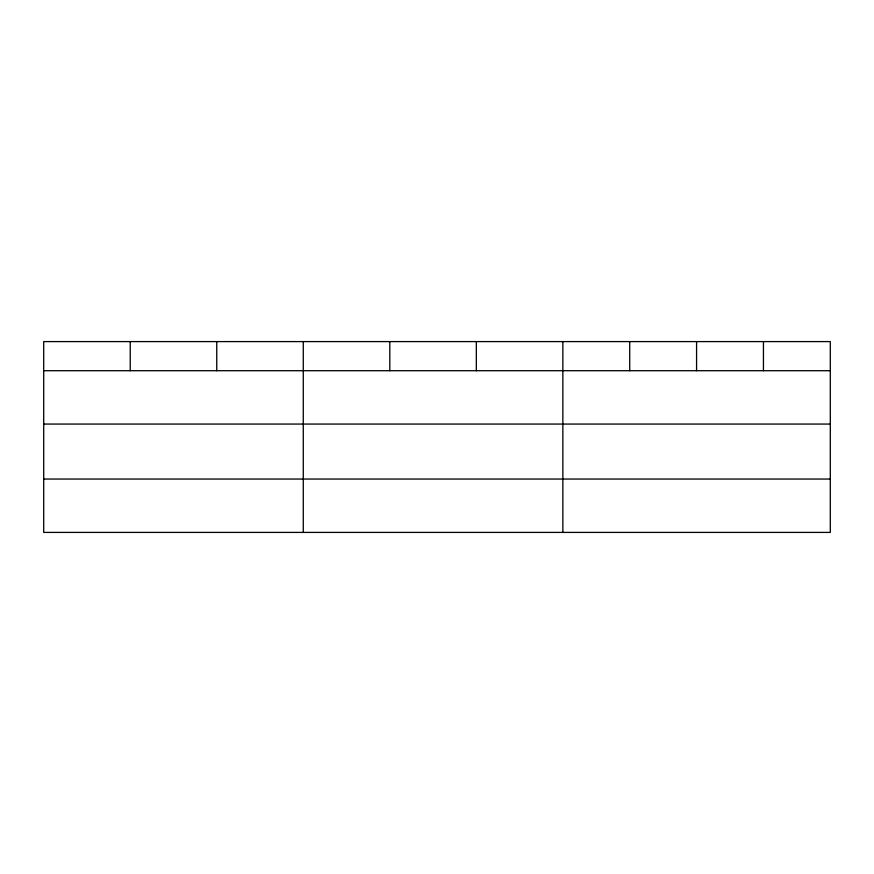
<?xml version="1.0" encoding="UTF-8"?>
<svg xmlns="http://www.w3.org/2000/svg" width="874" height="874" viewBox="0 0 874 874"><rect width="100%" height="100%" fill="white"/><g stroke="black" fill="none" stroke-linecap="round" stroke-linejoin="round"><path stroke-width="1.31" d="M830.3 424.065L830.3 341.592L43.7 341.592L43.7 532.408L830.3 532.408L830.3 424.065L43.7 424.065M43.7 370.707L830.3 370.707M43.7 479.05L830.3 479.05M763.439 341.592L763.439 370.707M696.578 341.592L696.578 370.707M629.717 341.592L629.717 370.707M562.856 341.592L562.856 532.408M476.33 341.592L476.33 370.707M389.804 341.592L389.804 370.707M303.278 341.592L303.278 532.408M216.752 341.592L216.752 370.707M130.226 341.592L130.226 370.707"/></g></svg>
